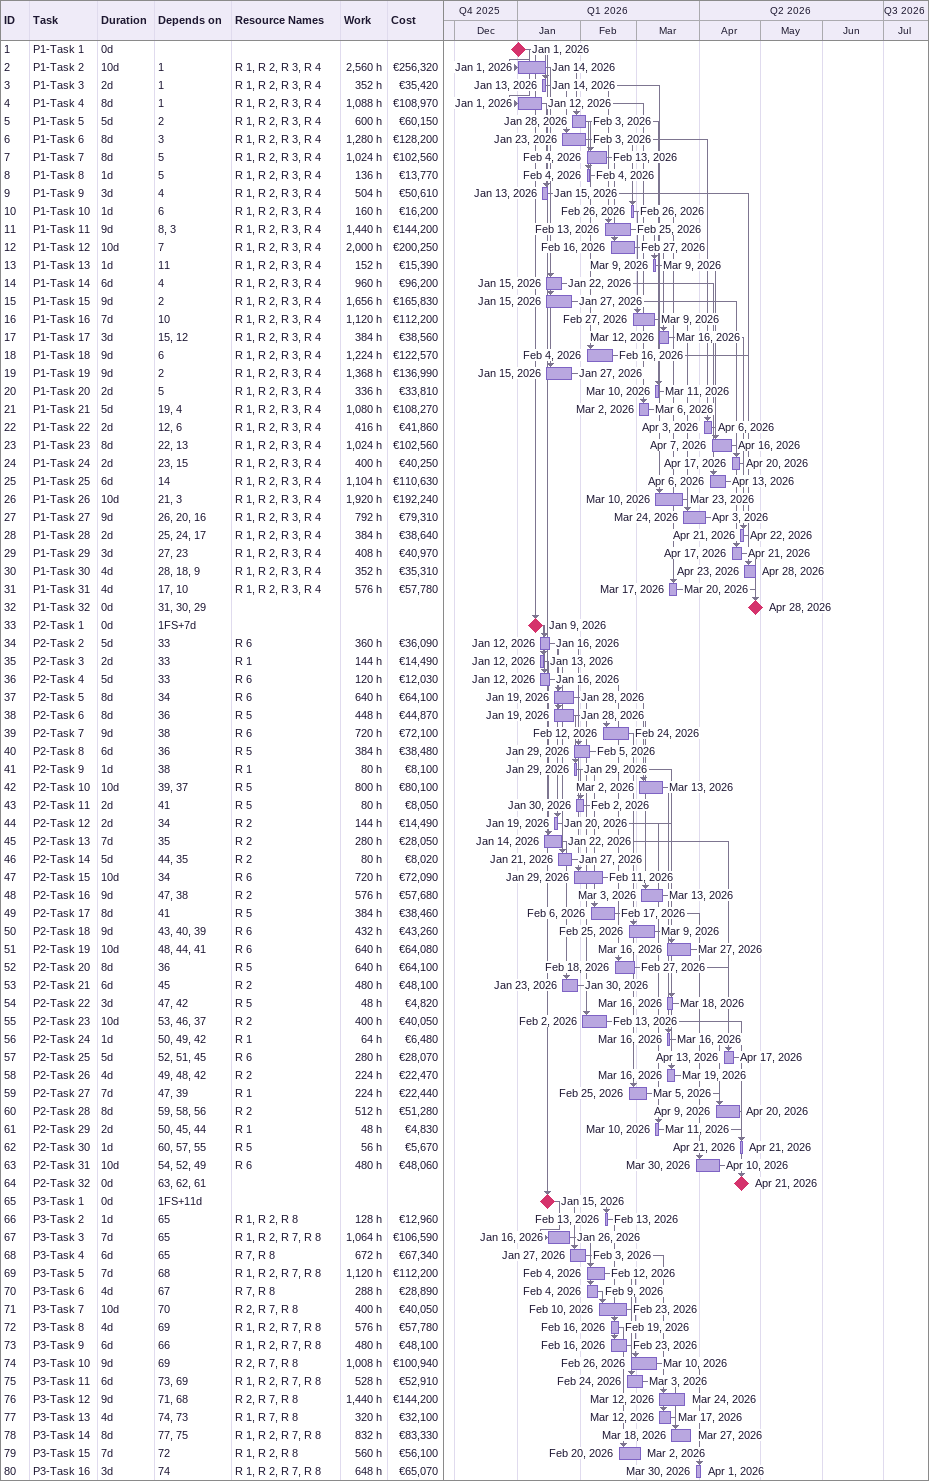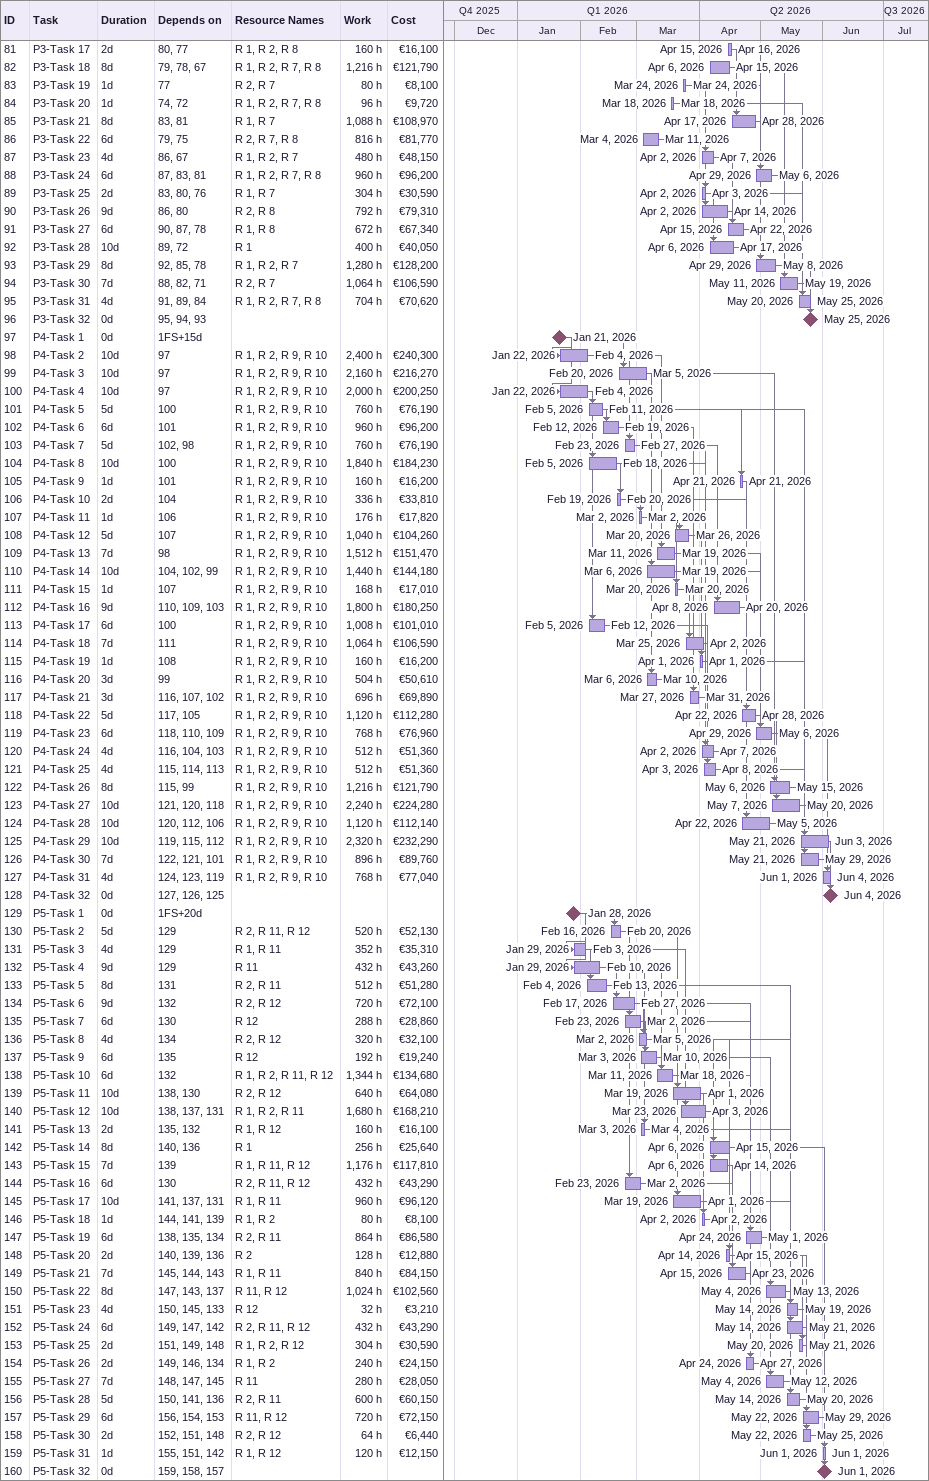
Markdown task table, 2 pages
| ID | Task | Duration | Start | Finish | Predecessors | Resources | Work (h) | Cost (€) |
|---|---|---|---|---|---|---|---|---|
| 1 | P1-Task 1 | 0d | 2026-01-01 | 2026-01-01 |  |  |  |  |
| 2 | P1-Task 2 | 10d | 2026-01-01 | 2026-01-14 | 1 | R 1, R 2, R 3, R 4 | 2560 | 256320 |
| 3 | P1-Task 3 | 2d | 2026-01-13 | 2026-01-14 | 1 | R 1, R 2, R 3, R 4 | 352 | 35420 |
| 4 | P1-Task 4 | 8d | 2026-01-01 | 2026-01-12 | 1 | R 1, R 2, R 3, R 4 | 1088 | 108970 |
| 5 | P1-Task 5 | 5d | 2026-01-28 | 2026-02-03 | 2 | R 1, R 2, R 3, R 4 | 600 | 60150 |
| 6 | P1-Task 6 | 8d | 2026-01-23 | 2026-02-03 | 3 | R 1, R 2, R 3, R 4 | 1280 | 128200 |
| 7 | P1-Task 7 | 8d | 2026-02-04 | 2026-02-13 | 5 | R 1, R 2, R 3, R 4 | 1024 | 102560 |
| 8 | P1-Task 8 | 1d | 2026-02-04 | 2026-02-04 | 5 | R 1, R 2, R 3, R 4 | 136 | 13770 |
| 9 | P1-Task 9 | 3d | 2026-01-13 | 2026-01-15 | 4 | R 1, R 2, R 3, R 4 | 504 | 50610 |
| 10 | P1-Task 10 | 1d | 2026-02-26 | 2026-02-26 | 6 | R 1, R 2, R 3, R 4 | 160 | 16200 |
| 11 | P1-Task 11 | 9d | 2026-02-13 | 2026-02-25 | 8, 3 | R 1, R 2, R 3, R 4 | 1440 | 144200 |
| 12 | P1-Task 12 | 10d | 2026-02-16 | 2026-02-27 | 7 | R 1, R 2, R 3, R 4 | 2000 | 200250 |
| 13 | P1-Task 13 | 1d | 2026-03-09 | 2026-03-09 | 11 | R 1, R 2, R 3, R 4 | 152 | 15390 |
| 14 | P1-Task 14 | 6d | 2026-01-15 | 2026-01-22 | 4 | R 1, R 2, R 3, R 4 | 960 | 96200 |
| 15 | P1-Task 15 | 9d | 2026-01-15 | 2026-01-27 | 2 | R 1, R 2, R 3, R 4 | 1656 | 165830 |
| 16 | P1-Task 16 | 7d | 2026-02-27 | 2026-03-09 | 10 | R 1, R 2, R 3, R 4 | 1120 | 112200 |
| 17 | P1-Task 17 | 3d | 2026-03-12 | 2026-03-16 | 15, 12 | R 1, R 2, R 3, R 4 | 384 | 38560 |
| 18 | P1-Task 18 | 9d | 2026-02-04 | 2026-02-16 | 6 | R 1, R 2, R 3, R 4 | 1224 | 122570 |
| 19 | P1-Task 19 | 9d | 2026-01-15 | 2026-01-27 | 2 | R 1, R 2, R 3, R 4 | 1368 | 136990 |
| 20 | P1-Task 20 | 2d | 2026-03-10 | 2026-03-11 | 5 | R 1, R 2, R 3, R 4 | 336 | 33810 |
| 21 | P1-Task 21 | 5d | 2026-03-02 | 2026-03-06 | 19, 4 | R 1, R 2, R 3, R 4 | 1080 | 108270 |
| 22 | P1-Task 22 | 2d | 2026-04-03 | 2026-04-06 | 12, 6 | R 1, R 2, R 3, R 4 | 416 | 41860 |
| 23 | P1-Task 23 | 8d | 2026-04-07 | 2026-04-16 | 22, 13 | R 1, R 2, R 3, R 4 | 1024 | 102560 |
| 24 | P1-Task 24 | 2d | 2026-04-17 | 2026-04-20 | 23, 15 | R 1, R 2, R 3, R 4 | 400 | 40250 |
| 25 | P1-Task 25 | 6d | 2026-04-06 | 2026-04-13 | 14 | R 1, R 2, R 3, R 4 | 1104 | 110630 |
| 26 | P1-Task 26 | 10d | 2026-03-10 | 2026-03-23 | 21, 3 | R 1, R 2, R 3, R 4 | 1920 | 192240 |
| 27 | P1-Task 27 | 9d | 2026-03-24 | 2026-04-03 | 26, 20, 16 | R 1, R 2, R 3, R 4 | 792 | 79310 |
| 28 | P1-Task 28 | 2d | 2026-04-21 | 2026-04-22 | 25, 24, 17 | R 1, R 2, R 3, R 4 | 384 | 38640 |
| 29 | P1-Task 29 | 3d | 2026-04-17 | 2026-04-21 | 27, 23 | R 1, R 2, R 3, R 4 | 408 | 40970 |
| 30 | P1-Task 30 | 4d | 2026-04-23 | 2026-04-28 | 28, 18, 9 | R 1, R 2, R 3, R 4 | 352 | 35310 |
| 31 | P1-Task 31 | 4d | 2026-03-17 | 2026-03-20 | 17, 10 | R 1, R 2, R 3, R 4 | 576 | 57780 |
| 32 | P1-Task 32 | 0d | 2026-04-28 | 2026-04-28 | 31, 30, 29 |  |  |  |
| 33 | P2-Task 1 | 0d | 2026-01-09 | 2026-01-09 | 1FS+7d |  |  |  |
| 34 | P2-Task 2 | 5d | 2026-01-12 | 2026-01-16 | 33 | R 6 | 360 | 36090 |
| 35 | P2-Task 3 | 2d | 2026-01-12 | 2026-01-13 | 33 | R 1 | 144 | 14490 |
| 36 | P2-Task 4 | 5d | 2026-01-12 | 2026-01-16 | 33 | R 6 | 120 | 12030 |
| 37 | P2-Task 5 | 8d | 2026-01-19 | 2026-01-28 | 34 | R 6 | 640 | 64100 |
| 38 | P2-Task 6 | 8d | 2026-01-19 | 2026-01-28 | 36 | R 5 | 448 | 44870 |
| 39 | P2-Task 7 | 9d | 2026-02-12 | 2026-02-24 | 38 | R 6 | 720 | 72100 |
| 40 | P2-Task 8 | 6d | 2026-01-29 | 2026-02-05 | 36 | R 5 | 384 | 38480 |
| 41 | P2-Task 9 | 1d | 2026-01-29 | 2026-01-29 | 38 | R 1 | 80 | 8100 |
| 42 | P2-Task 10 | 10d | 2026-03-02 | 2026-03-13 | 39, 37 | R 5 | 800 | 80100 |
| 43 | P2-Task 11 | 2d | 2026-01-30 | 2026-02-02 | 41 | R 5 | 80 | 8050 |
| 44 | P2-Task 12 | 2d | 2026-01-19 | 2026-01-20 | 34 | R 2 | 144 | 14490 |
| 45 | P2-Task 13 | 7d | 2026-01-14 | 2026-01-22 | 35 | R 2 | 280 | 28050 |
| 46 | P2-Task 14 | 5d | 2026-01-21 | 2026-01-27 | 44, 35 | R 2 | 80 | 8020 |
| 47 | P2-Task 15 | 10d | 2026-01-29 | 2026-02-11 | 34 | R 6 | 720 | 72090 |
| 48 | P2-Task 16 | 9d | 2026-03-03 | 2026-03-13 | 47, 38 | R 2 | 576 | 57680 |
| 49 | P2-Task 17 | 8d | 2026-02-06 | 2026-02-17 | 41 | R 5 | 384 | 38460 |
| 50 | P2-Task 18 | 9d | 2026-02-25 | 2026-03-09 | 43, 40, 39 | R 6 | 432 | 43260 |
| 51 | P2-Task 19 | 10d | 2026-03-16 | 2026-03-27 | 48, 44, 41 | R 6 | 640 | 64080 |
| 52 | P2-Task 20 | 8d | 2026-02-18 | 2026-02-27 | 36 | R 5 | 640 | 64100 |
| 53 | P2-Task 21 | 6d | 2026-01-23 | 2026-01-30 | 45 | R 2 | 480 | 48100 |
| 54 | P2-Task 22 | 3d | 2026-03-16 | 2026-03-18 | 47, 42 | R 5 | 48 | 4820 |
| 55 | P2-Task 23 | 10d | 2026-02-02 | 2026-02-13 | 53, 46, 37 | R 2 | 400 | 40050 |
| 56 | P2-Task 24 | 1d | 2026-03-16 | 2026-03-16 | 50, 49, 42 | R 1 | 64 | 6480 |
| 57 | P2-Task 25 | 5d | 2026-04-13 | 2026-04-17 | 52, 51, 45 | R 6 | 280 | 28070 |
| 58 | P2-Task 26 | 4d | 2026-03-16 | 2026-03-19 | 49, 48, 42 | R 2 | 224 | 22470 |
| 59 | P2-Task 27 | 7d | 2026-02-25 | 2026-03-05 | 47, 39 | R 1 | 224 | 22440 |
| 60 | P2-Task 28 | 8d | 2026-04-09 | 2026-04-20 | 59, 58, 56 | R 2 | 512 | 51280 |
| 61 | P2-Task 29 | 2d | 2026-03-10 | 2026-03-11 | 50, 45, 44 | R 1 | 48 | 4830 |
| 62 | P2-Task 30 | 1d | 2026-04-21 | 2026-04-21 | 60, 57, 55 | R 5 | 56 | 5670 |
| 63 | P2-Task 31 | 10d | 2026-03-30 | 2026-04-10 | 54, 52, 49 | R 6 | 480 | 48060 |
| 64 | P2-Task 32 | 0d | 2026-04-21 | 2026-04-21 | 63, 62, 61 |  |  |  |
| 65 | P3-Task 1 | 0d | 2026-01-15 | 2026-01-15 | 1FS+11d |  |  |  |
| 66 | P3-Task 2 | 1d | 2026-02-13 | 2026-02-13 | 65 | R 1, R 2, R 8 | 128 | 12960 |
| 67 | P3-Task 3 | 7d | 2026-01-16 | 2026-01-26 | 65 | R 1, R 2, R 7, R 8 | 1064 | 106590 |
| 68 | P3-Task 4 | 6d | 2026-01-27 | 2026-02-03 | 65 | R 7, R 8 | 672 | 67340 |
| 69 | P3-Task 5 | 7d | 2026-02-04 | 2026-02-12 | 68 | R 1, R 2, R 7, R 8 | 1120 | 112200 |
| 70 | P3-Task 6 | 4d | 2026-02-04 | 2026-02-09 | 67 | R 7, R 8 | 288 | 28890 |
| 71 | P3-Task 7 | 10d | 2026-02-10 | 2026-02-23 | 70 | R 2, R 7, R 8 | 400 | 40050 |
| 72 | P3-Task 8 | 4d | 2026-02-16 | 2026-02-19 | 69 | R 1, R 2, R 7, R 8 | 576 | 57780 |
| 73 | P3-Task 9 | 6d | 2026-02-16 | 2026-02-23 | 66 | R 1, R 2, R 7, R 8 | 480 | 48100 |
| 74 | P3-Task 10 | 9d | 2026-02-26 | 2026-03-10 | 69 | R 2, R 7, R 8 | 1008 | 100940 |
| 75 | P3-Task 11 | 6d | 2026-02-24 | 2026-03-03 | 73, 69 | R 1, R 2, R 7, R 8 | 528 | 52910 |
| 76 | P3-Task 12 | 9d | 2026-03-12 | 2026-03-24 | 71, 68 | R 2, R 7, R 8 | 1440 | 144200 |
| 77 | P3-Task 13 | 4d | 2026-03-12 | 2026-03-17 | 74, 73 | R 1, R 7, R 8 | 320 | 32100 |
| 78 | P3-Task 14 | 8d | 2026-03-18 | 2026-03-27 | 77, 75 | R 1, R 2, R 7, R 8 | 832 | 83330 |
| 79 | P3-Task 15 | 7d | 2026-02-20 | 2026-03-02 | 72 | R 1, R 2, R 8 | 560 | 56100 |
| 80 | P3-Task 16 | 3d | 2026-03-30 | 2026-04-01 | 74 | R 1, R 2, R 7, R 8 | 648 | 65070 |
| 81 | P3-Task 17 | 2d | 2026-04-15 | 2026-04-16 | 80, 77 | R 1, R 2, R 8 | 160 | 16100 |
| 82 | P3-Task 18 | 8d | 2026-04-06 | 2026-04-15 | 79, 78, 67 | R 1, R 2, R 7, R 8 | 1216 | 121790 |
| 83 | P3-Task 19 | 1d | 2026-03-24 | 2026-03-24 | 77 | R 2, R 7 | 80 | 8100 |
| 84 | P3-Task 20 | 1d | 2026-03-18 | 2026-03-18 | 74, 72 | R 1, R 2, R 7, R 8 | 96 | 9720 |
| 85 | P3-Task 21 | 8d | 2026-04-17 | 2026-04-28 | 83, 81 | R 1, R 7 | 1088 | 108970 |
| 86 | P3-Task 22 | 6d | 2026-03-04 | 2026-03-11 | 79, 75 | R 2, R 7, R 8 | 816 | 81770 |
| 87 | P3-Task 23 | 4d | 2026-04-02 | 2026-04-07 | 86, 67 | R 1, R 2, R 7 | 480 | 48150 |
| 88 | P3-Task 24 | 6d | 2026-04-29 | 2026-05-06 | 87, 83, 81 | R 1, R 2, R 7, R 8 | 960 | 96200 |
| 89 | P3-Task 25 | 2d | 2026-04-02 | 2026-04-03 | 83, 80, 76 | R 1, R 7 | 304 | 30590 |
| 90 | P3-Task 26 | 9d | 2026-04-02 | 2026-04-14 | 86, 80 | R 2, R 8 | 792 | 79310 |
| 91 | P3-Task 27 | 6d | 2026-04-15 | 2026-04-22 | 90, 87, 78 | R 1, R 8 | 672 | 67340 |
| 92 | P3-Task 28 | 10d | 2026-04-06 | 2026-04-17 | 89, 72 | R 1 | 400 | 40050 |
| 93 | P3-Task 29 | 8d | 2026-04-29 | 2026-05-08 | 92, 85, 78 | R 1, R 2, R 7 | 1280 | 128200 |
| 94 | P3-Task 30 | 7d | 2026-05-11 | 2026-05-19 | 88, 82, 71 | R 2, R 7 | 1064 | 106590 |
| 95 | P3-Task 31 | 4d | 2026-05-20 | 2026-05-25 | 91, 89, 84 | R 1, R 2, R 7, R 8 | 704 | 70620 |
| 96 | P3-Task 32 | 0d | 2026-05-25 | 2026-05-25 | 95, 94, 93 |  |  |  |
| 97 | P4-Task 1 | 0d | 2026-01-21 | 2026-01-21 | 1FS+15d |  |  |  |
| 98 | P4-Task 2 | 10d | 2026-01-22 | 2026-02-04 | 97 | R 1, R 2, R 9, R 10 | 2400 | 240300 |
| 99 | P4-Task 3 | 10d | 2026-02-20 | 2026-03-05 | 97 | R 1, R 2, R 9, R 10 | 2160 | 216270 |
| 100 | P4-Task 4 | 10d | 2026-01-22 | 2026-02-04 | 97 | R 1, R 2, R 9, R 10 | 2000 | 200250 |
| 101 | P4-Task 5 | 5d | 2026-02-05 | 2026-02-11 | 100 | R 1, R 2, R 9, R 10 | 760 | 76190 |
| 102 | P4-Task 6 | 6d | 2026-02-12 | 2026-02-19 | 101 | R 1, R 2, R 9, R 10 | 960 | 96200 |
| 103 | P4-Task 7 | 5d | 2026-02-23 | 2026-02-27 | 102, 98 | R 1, R 2, R 9, R 10 | 760 | 76190 |
| 104 | P4-Task 8 | 10d | 2026-02-05 | 2026-02-18 | 100 | R 1, R 2, R 9, R 10 | 1840 | 184230 |
| 105 | P4-Task 9 | 1d | 2026-04-21 | 2026-04-21 | 101 | R 1, R 2, R 9, R 10 | 160 | 16200 |
| 106 | P4-Task 10 | 2d | 2026-02-19 | 2026-02-20 | 104 | R 1, R 2, R 9, R 10 | 336 | 33810 |
| 107 | P4-Task 11 | 1d | 2026-03-02 | 2026-03-02 | 106 | R 1, R 2, R 9, R 10 | 176 | 17820 |
| 108 | P4-Task 12 | 5d | 2026-03-20 | 2026-03-26 | 107 | R 1, R 2, R 9, R 10 | 1040 | 104260 |
| 109 | P4-Task 13 | 7d | 2026-03-11 | 2026-03-19 | 98 | R 1, R 2, R 9, R 10 | 1512 | 151470 |
| 110 | P4-Task 14 | 10d | 2026-03-06 | 2026-03-19 | 104, 102, 99 | R 1, R 2, R 9, R 10 | 1440 | 144180 |
| 111 | P4-Task 15 | 1d | 2026-03-20 | 2026-03-20 | 107 | R 1, R 2, R 9, R 10 | 168 | 17010 |
| 112 | P4-Task 16 | 9d | 2026-04-08 | 2026-04-20 | 110, 109, 103 | R 1, R 2, R 9, R 10 | 1800 | 180250 |
| 113 | P4-Task 17 | 6d | 2026-02-05 | 2026-02-12 | 100 | R 1, R 2, R 9, R 10 | 1008 | 101010 |
| 114 | P4-Task 18 | 7d | 2026-03-25 | 2026-04-02 | 111 | R 1, R 2, R 9, R 10 | 1064 | 106590 |
| 115 | P4-Task 19 | 1d | 2026-04-01 | 2026-04-01 | 108 | R 1, R 2, R 9, R 10 | 160 | 16200 |
| 116 | P4-Task 20 | 3d | 2026-03-06 | 2026-03-10 | 99 | R 1, R 2, R 9, R 10 | 504 | 50610 |
| 117 | P4-Task 21 | 3d | 2026-03-27 | 2026-03-31 | 116, 107, 102 | R 1, R 2, R 9, R 10 | 696 | 69890 |
| 118 | P4-Task 22 | 5d | 2026-04-22 | 2026-04-28 | 117, 105 | R 1, R 2, R 9, R 10 | 1120 | 112280 |
| 119 | P4-Task 23 | 6d | 2026-04-29 | 2026-05-06 | 118, 110, 109 | R 1, R 2, R 9, R 10 | 768 | 76960 |
| 120 | P4-Task 24 | 4d | 2026-04-02 | 2026-04-07 | 116, 104, 103 | R 1, R 2, R 9, R 10 | 512 | 51360 |
| 121 | P4-Task 25 | 4d | 2026-04-03 | 2026-04-08 | 115, 114, 113 | R 1, R 2, R 9, R 10 | 512 | 51360 |
| 122 | P4-Task 26 | 8d | 2026-05-06 | 2026-05-15 | 115, 99 | R 1, R 2, R 9, R 10 | 1216 | 121790 |
| 123 | P4-Task 27 | 10d | 2026-05-07 | 2026-05-20 | 121, 120, 118 | R 1, R 2, R 9, R 10 | 2240 | 224280 |
| 124 | P4-Task 28 | 10d | 2026-04-22 | 2026-05-05 | 120, 112, 106 | R 1, R 2, R 9, R 10 | 1120 | 112140 |
| 125 | P4-Task 29 | 10d | 2026-05-21 | 2026-06-03 | 119, 115, 112 | R 1, R 2, R 9, R 10 | 2320 | 232290 |
| 126 | P4-Task 30 | 7d | 2026-05-21 | 2026-05-29 | 122, 121, 101 | R 1, R 2, R 9, R 10 | 896 | 89760 |
| 127 | P4-Task 31 | 4d | 2026-06-01 | 2026-06-04 | 124, 123, 119 | R 1, R 2, R 9, R 10 | 768 | 77040 |
| 128 | P4-Task 32 | 0d | 2026-06-04 | 2026-06-04 | 127, 126, 125 |  |  |  |
| 129 | P5-Task 1 | 0d | 2026-01-28 | 2026-01-28 | 1FS+20d |  |  |  |
| 130 | P5-Task 2 | 5d | 2026-02-16 | 2026-02-20 | 129 | R 2, R 11, R 12 | 520 | 52130 |
| 131 | P5-Task 3 | 4d | 2026-01-29 | 2026-02-03 | 129 | R 1, R 11 | 352 | 35310 |
| 132 | P5-Task 4 | 9d | 2026-01-29 | 2026-02-10 | 129 | R 11 | 432 | 43260 |
| 133 | P5-Task 5 | 8d | 2026-02-04 | 2026-02-13 | 131 | R 2, R 11 | 512 | 51280 |
| 134 | P5-Task 6 | 9d | 2026-02-17 | 2026-02-27 | 132 | R 2, R 12 | 720 | 72100 |
| 135 | P5-Task 7 | 6d | 2026-02-23 | 2026-03-02 | 130 | R 12 | 288 | 28860 |
| 136 | P5-Task 8 | 4d | 2026-03-02 | 2026-03-05 | 134 | R 2, R 12 | 320 | 32100 |
| 137 | P5-Task 9 | 6d | 2026-03-03 | 2026-03-10 | 135 | R 12 | 192 | 19240 |
| 138 | P5-Task 10 | 6d | 2026-03-11 | 2026-03-18 | 132 | R 1, R 2, R 11, R 12 | 1344 | 134680 |
| 139 | P5-Task 11 | 10d | 2026-03-19 | 2026-04-01 | 138, 130 | R 2, R 12 | 640 | 64080 |
| 140 | P5-Task 12 | 10d | 2026-03-23 | 2026-04-03 | 138, 137, 131 | R 1, R 2, R 11 | 1680 | 168210 |
| 141 | P5-Task 13 | 2d | 2026-03-03 | 2026-03-04 | 135, 132 | R 1, R 12 | 160 | 16100 |
| 142 | P5-Task 14 | 8d | 2026-04-06 | 2026-04-15 | 140, 136 | R 1 | 256 | 25640 |
| 143 | P5-Task 15 | 7d | 2026-04-06 | 2026-04-14 | 139 | R 1, R 11, R 12 | 1176 | 117810 |
| 144 | P5-Task 16 | 6d | 2026-02-23 | 2026-03-02 | 130 | R 2, R 11, R 12 | 432 | 43290 |
| 145 | P5-Task 17 | 10d | 2026-03-19 | 2026-04-01 | 141, 137, 131 | R 1, R 11 | 960 | 96120 |
| 146 | P5-Task 18 | 1d | 2026-04-02 | 2026-04-02 | 144, 141, 139 | R 1, R 2 | 80 | 8100 |
| 147 | P5-Task 19 | 6d | 2026-04-24 | 2026-05-01 | 138, 135, 134 | R 2, R 11 | 864 | 86580 |
| 148 | P5-Task 20 | 2d | 2026-04-14 | 2026-04-15 | 140, 139, 136 | R 2 | 128 | 12880 |
| 149 | P5-Task 21 | 7d | 2026-04-15 | 2026-04-23 | 145, 144, 143 | R 1, R 11 | 840 | 84150 |
| 150 | P5-Task 22 | 8d | 2026-05-04 | 2026-05-13 | 147, 143, 137 | R 11, R 12 | 1024 | 102560 |
| 151 | P5-Task 23 | 4d | 2026-05-14 | 2026-05-19 | 150, 145, 133 | R 12 | 32 | 3210 |
| 152 | P5-Task 24 | 6d | 2026-05-14 | 2026-05-21 | 149, 147, 142 | R 2, R 11, R 12 | 432 | 43290 |
| 153 | P5-Task 25 | 2d | 2026-05-20 | 2026-05-21 | 151, 149, 148 | R 1, R 2, R 12 | 304 | 30590 |
| 154 | P5-Task 26 | 2d | 2026-04-24 | 2026-04-27 | 149, 146, 134 | R 1, R 2 | 240 | 24150 |
| 155 | P5-Task 27 | 7d | 2026-05-04 | 2026-05-12 | 148, 147, 145 | R 11 | 280 | 28050 |
| 156 | P5-Task 28 | 5d | 2026-05-14 | 2026-05-20 | 150, 141, 136 | R 2, R 11 | 600 | 60150 |
| 157 | P5-Task 29 | 6d | 2026-05-22 | 2026-05-29 | 156, 154, 153 | R 11, R 12 | 720 | 72150 |
| 158 | P5-Task 30 | 2d | 2026-05-22 | 2026-05-25 | 152, 151, 148 | R 2, R 12 | 64 | 6440 |
| 159 | P5-Task 31 | 1d | 2026-06-01 | 2026-06-01 | 155, 151, 142 | R 1, R 12 | 120 | 12150 |
| 160 | P5-Task 32 | 0d | 2026-06-01 | 2026-06-01 | 159, 158, 157 |  |  |  |
